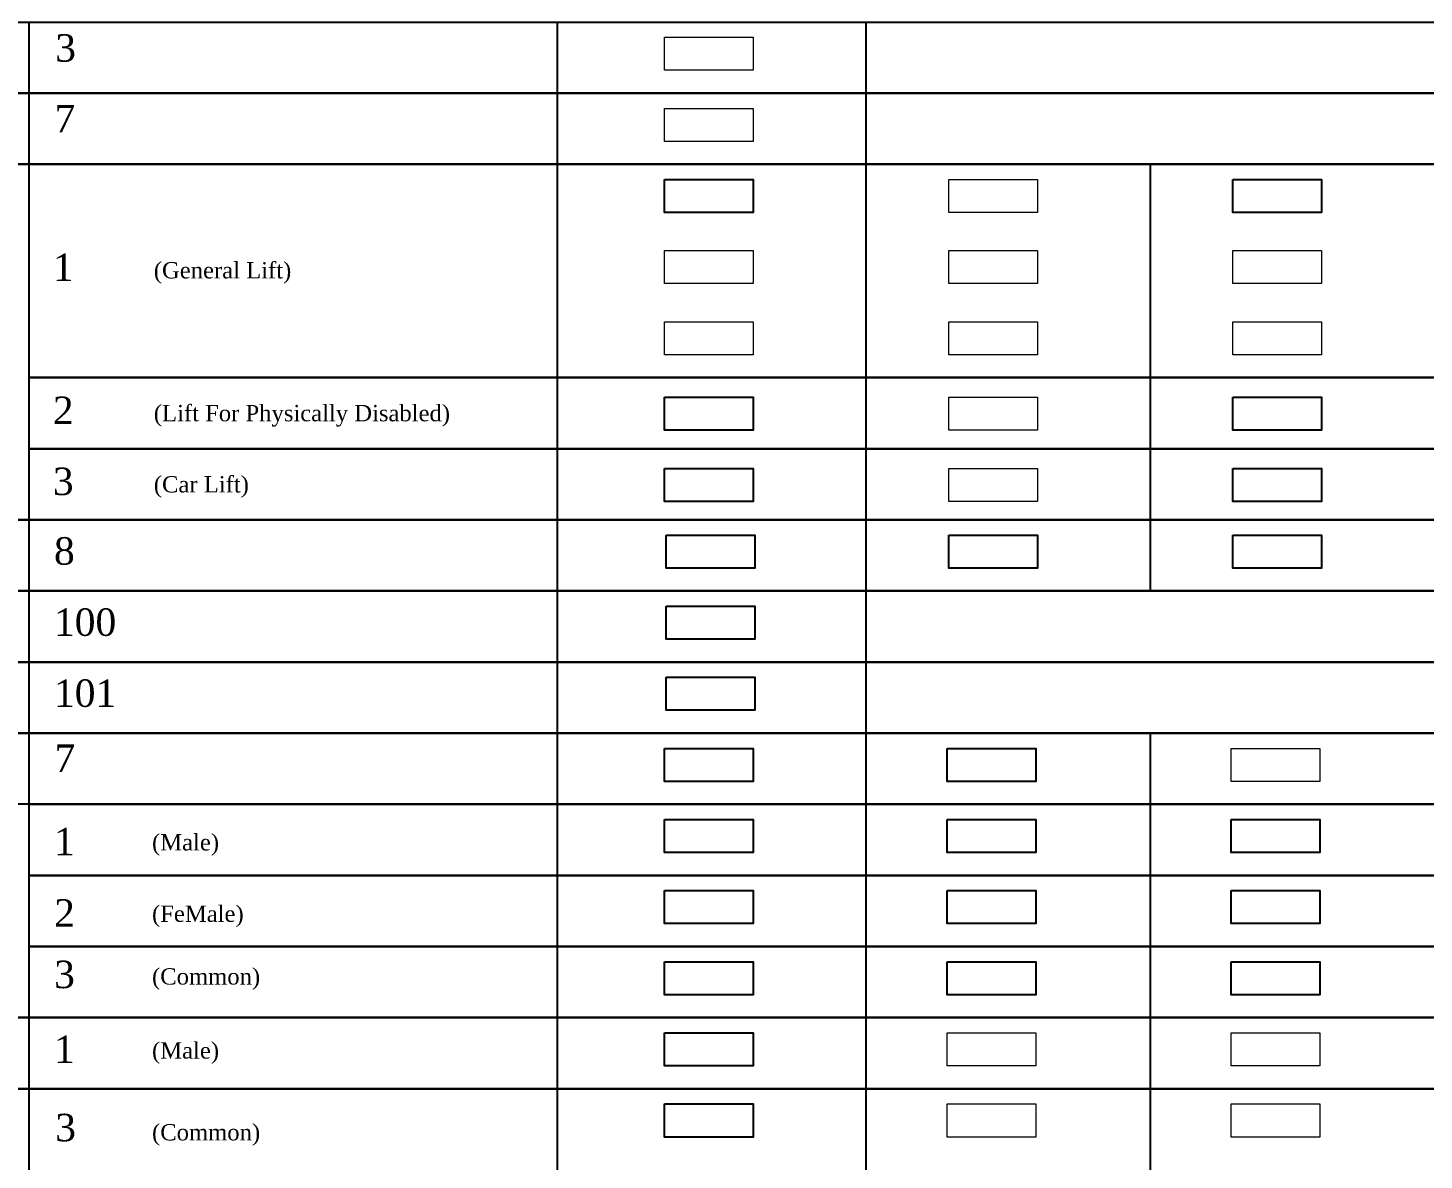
# Model space of a CAD drawing. Header units: metres. Extents: x -9481 to -9285, y 28740 to 57552.
# Drawn here: x -9461.74 to -9451.51, y 28777.75 to 28786.04 of the extents above; entities that cross this region are included whole.
import ezdxf

# ---------------------------------------------------------------- set-up
doc = ezdxf.new("R2010")
doc.units = ezdxf.units.M
doc.linetypes.add('CONTINULUS', pattern=[0])
doc.linetypes.add('DASHED', pattern=[0.75, 0.5, -0.25])
for name, color, linetype in [('BLK_1_FLR_0_BATH', 7, 'Continuous'), ('BLK_1_FLR_0_CHAJJA', 7, 'Continuous'), ('BLK_1_FLR_0_UNITFA', 7, 'Continuous'), ('BLK_1_FLR_0_WATER_CLOSET', 7, 'Continuous'), ('BLK_1_FLR_1_CHAJJA', 7, 'Continuous'), ('BLK_1_FLR_1_UNITFA', 7, 'Continuous'), ('BLK_1_FLR_2_UNITFA', 7, 'Continuous')]:
    doc.layers.add(name, color=color, linetype=linetype)
doc.layers.add('BLK_1_FLR_0_BLT_UP_AREA', color=7, linetype='Continuous', true_color=0x995f4c, plot=False)
for name, color, linetype, plot in [('BLK_1_FLR_0_LIFT_1', 7, 'Continuous', False), ('BLK_1_FLR_0_URINAL', 4, 'Continuous', False), ('BLK_1_FLR_1_WATER_CLOSET', 1, 'Continuous', False), ('BLK_1_FLR_2_LIFT_1', 7, 'Continuous', False), ('BLK_1_FLR_2_WATER_CLOSET', 4, 'Continuous', False)]:
    doc.layers.add(name, color=color, linetype=linetype, plot=plot)
for name, color, linetype, lineweight in [('BLK_1_FLR_0_LIFT_2', 1, 'DASHED', 9), ('BLK_1_FLR_0_LIFT_3', 1, 'DASHED', 9), ('BLK_1_FLR_1_LIFT_1', 7, 'Continuous', 0), ('BLK_1_FLR_1_LIFT_2', 1, 'DASHED', 9), ('BLK_1_FLR_1_LIFT_3', 1, 'DASHED', 9), ('BLK_1_FLR_1_URINAL', 7, 'Continuous', 0), ('BLK_1_FLR_2_CHAJJA', 7, 'Continuous', 0), ('BLK_1_FLR_2_LIFT_2', 1, 'DASHED', 9), ('BLK_1_FLR_2_LIFT_3', 1, 'DASHED', 9), ('BLK_1_FLR_2_URINAL', 7, 'Continuous', 0), ('SOLAR_PANEL', 7, 'Continuous', 0), ('SOLAR_WATER_HEATER', 7, 'Continuous', 0)]:
    doc.layers.add(name, color=color, linetype=linetype, lineweight=lineweight)
doc.styles.add('MtXpl_Georgia', font='georgiab.ttf')

msp = doc.modelspace()

# ---------------------------------------------------------------- linework, layer by layer
for p, q in [((-9461.732, 28786.086), (-9461.732, 28785.564)), ((-9457.862, 28786.086), (-9457.862, 28785.565)), ((-9455.602, 28786.086), (-9455.602, 28785.565)), ((-9461.732, 28785.565), (-9461.732, 28785.043)), ((-9457.862, 28785.565), (-9457.862, 28785.045)), ((-9455.602, 28785.565), (-9455.602, 28785.045)), ((-9461.732, 28785.045), (-9461.732, 28784.523)), ((-9457.862, 28785.045), (-9457.862, 28784.524)), ((-9455.602, 28785.045), (-9455.602, 28784.524)), ((-9453.521, 28785.045), (-9453.521, 28784.524)), ((-9461.732, 28784.524), (-9461.732, 28784.002)), ((-9457.862, 28784.524), (-9457.862, 28784.003)), ((-9455.602, 28784.524), (-9455.602, 28784.003)), ((-9453.521, 28784.524), (-9453.521, 28784.003)), ((-9461.732, 28784.003), (-9461.732, 28783.481)), ((-9457.862, 28784.003), (-9457.862, 28783.483)), ((-9455.602, 28784.003), (-9455.602, 28783.483)), ((-9453.521, 28784.003), (-9453.521, 28783.483)), ((-9461.732, 28783.483), (-9461.732, 28782.961)), ((-9457.862, 28783.483), (-9457.862, 28782.962)), ((-9455.602, 28783.483), (-9455.602, 28782.962)), ((-9453.521, 28783.483), (-9453.521, 28782.962)), ((-9461.732, 28782.962), (-9461.732, 28780.879)), ((-9457.862, 28782.962), (-9457.862, 28782.441)), ((-9455.602, 28782.962), (-9455.602, 28782.441)), ((-9453.521, 28782.962), (-9453.521, 28782.441)), ((-9457.862, 28782.441), (-9457.862, 28781.921)), ((-9455.602, 28782.441), (-9455.602, 28781.921)), ((-9453.521, 28782.441), (-9453.521, 28781.921)), ((-9457.862, 28781.921), (-9457.862, 28781.4)), ((-9455.602, 28781.921), (-9455.602, 28781.4)), ((-9457.862, 28781.4), (-9457.862, 28780.879)), ((-9455.602, 28781.4), (-9455.602, 28780.879)), ((-9461.732, 28780.879), (-9461.732, 28780.357)), ((-9457.862, 28780.879), (-9457.862, 28780.359)), ((-9455.602, 28780.879), (-9455.602, 28780.359)), ((-9453.521, 28780.879), (-9453.521, 28780.359)), ((-9461.732, 28780.359), (-9481.258, 28780.359)), ((-9461.732, 28780.359), (-9461.732, 28779.837)), ((-9461.732, 28780.359), (-9461.732, 28778.797)), ((-9457.862, 28780.359), (-9457.862, 28779.838)), ((-9455.602, 28780.359), (-9455.602, 28779.838)), ((-9453.521, 28780.359), (-9453.521, 28779.838)), ((-9457.862, 28779.838), (-9457.862, 28778.797)), ((-9455.602, 28779.838), (-9455.602, 28778.797)), ((-9453.521, 28779.838), (-9453.521, 28778.797)), ((-9461.732, 28778.797), (-9461.732, 28778.795)), ((-9461.732, 28778.797), (-9461.732, 28778.275)), ((-9457.862, 28778.797), (-9457.862, 28778.276)), ((-9455.602, 28778.797), (-9455.602, 28778.276)), ((-9453.521, 28778.797), (-9453.521, 28778.276)), ((-9461.732, 28778.276), (-9461.732, 28777.754)), ((-9457.862, 28778.276), (-9457.862, 28777.756)), ((-9455.602, 28778.276), (-9455.602, 28777.756)), ((-9453.521, 28778.276), (-9453.521, 28777.756)), ((-9461.732, 28777.756), (-9461.732, 28777.233)), ((-9457.862, 28777.756), (-9457.862, 28777.235)), ((-9455.602, 28777.756), (-9455.602, 28777.235)), ((-9453.521, 28777.756), (-9453.521, 28777.235))]:
    msp.add_line(p, q)
for points in [[(-9481.258, 28786.086), (-9442.23, 28786.086), (-9442.23, 28785.565), (-9481.258, 28785.565), (-9481.258, 28786.086)], [(-9481.258, 28785.565), (-9442.23, 28785.565), (-9442.23, 28785.045), (-9481.258, 28785.045), (-9481.258, 28785.565)], [(-9481.258, 28782.441), (-9442.23, 28782.441), (-9442.23, 28781.921), (-9481.258, 28781.921)], [(-9481.258, 28781.921), (-9442.23, 28781.921), (-9442.23, 28781.4), (-9481.258, 28781.4)], [(-9481.258, 28781.4), (-9442.23, 28781.4), (-9442.23, 28780.879), (-9481.258, 28780.879)], [(-9481.258, 28780.879), (-9442.23, 28780.879), (-9442.23, 28780.359), (-9481.258, 28780.359), (-9481.258, 28780.879)]]:
    msp.add_lwpolyline(points, close=True)
for points in [[(-9481.258, 28784.524), (-9481.258, 28785.045), (-9442.23, 28785.045), (-9442.23, 28784.524)], [(-9442.23, 28784.003), (-9442.23, 28783.483), (-9461.732, 28783.483)], [(-9461.732, 28783.483), (-9442.23, 28783.483), (-9442.23, 28782.962), (-9461.732, 28782.962)], [(-9461.732, 28782.962), (-9442.23, 28782.962), (-9442.23, 28782.441), (-9481.258, 28782.441), (-9481.258, 28782.962), (-9481.258, 28782.962)], [(-9461.732, 28780.359), (-9442.23, 28780.359), (-9442.23, 28779.838), (-9461.732, 28779.838)], [(-9461.732, 28779.838), (-9442.23, 28779.838), (-9442.23, 28779.318), (-9461.732, 28779.318)], [(-9461.732, 28779.318), (-9442.23, 28779.318), (-9442.23, 28778.797), (-9481.258, 28778.797), (-9481.258, 28779.318), (-9481.258, 28779.318)], [(-9481.258, 28778.797), (-9442.23, 28778.797)], [(-9461.732, 28778.797), (-9442.23, 28778.797), (-9442.23, 28778.276), (-9481.258, 28778.276), (-9481.258, 28778.797), (-9481.258, 28778.797)], [(-9442.23, 28778.797), (-9461.732, 28778.797)], [(-9481.258, 28777.756), (-9481.258, 28778.276), (-9442.23, 28778.276), (-9442.23, 28777.756)]]:
    msp.add_lwpolyline(points)
at = {"layer": 'BLK_1_FLR_0_BATH', "color": 3}
msp.add_lwpolyline([(-9457.076, 28778.165), (-9456.427, 28778.165), (-9456.427, 28777.923), (-9457.076, 28777.923)], close=True, dxfattribs=at)
at = {"layer": 'BLK_1_FLR_0_BLT_UP_AREA', "color": 100}
msp.add_lwpolyline([(-9457.064, 28781.81), (-9456.415, 28781.81), (-9456.415, 28781.568), (-9457.064, 28781.568)], close=True, dxfattribs=at)
at = {"layer": 'BLK_1_FLR_0_BLT_UP_AREA', "color": 101}
msp.add_lwpolyline([(-9457.064, 28781.289), (-9456.415, 28781.289), (-9456.415, 28781.047), (-9457.064, 28781.047)], close=True, dxfattribs=at)
at = {"layer": 'BLK_1_FLR_0_CHAJJA'}
msp.add_lwpolyline([(-9457.076, 28780.768), (-9456.427, 28780.768), (-9456.427, 28780.526), (-9457.076, 28780.526)], close=True, dxfattribs=at)
at = {"layer": 'BLK_1_FLR_0_LIFT_1', "color": 1, "linetype": 'CONTINULUS', "ltscale": 0.05}
msp.add_lwpolyline([(-9457.076, 28784.934), (-9456.427, 28784.934), (-9456.427, 28784.691), (-9457.076, 28784.691)], close=True, dxfattribs=at)
at = {"layer": 'BLK_1_FLR_0_LIFT_1', "color": 2, "linetype": 'CONTINULUS', "ltscale": 0.05}
msp.add_lwpolyline([(-9457.076, 28783.339), (-9456.427, 28783.339), (-9456.427, 28783.097), (-9457.076, 28783.097)], close=True, dxfattribs=at)
at = {"layer": 'BLK_1_FLR_0_LIFT_1', "color": 3, "linetype": 'CONTINULUS', "ltscale": 0.05}
msp.add_lwpolyline([(-9457.076, 28782.818), (-9456.427, 28782.818), (-9456.427, 28782.576), (-9457.076, 28782.576)], close=True, dxfattribs=at)
at = {"layer": 'BLK_1_FLR_0_LIFT_2', "color": 1, "linetype": 'CONTINULUS', "ltscale": 0.05}
msp.add_lwpolyline([(-9457.076, 28784.413), (-9456.427, 28784.413), (-9456.427, 28784.171), (-9457.076, 28784.171)], close=True, dxfattribs=at)
at = {"layer": 'BLK_1_FLR_0_LIFT_3', "color": 1, "linetype": 'CONTINULUS', "ltscale": 0.05}
msp.add_lwpolyline([(-9457.076, 28783.892), (-9456.427, 28783.892), (-9456.427, 28783.65), (-9457.076, 28783.65)], close=True, dxfattribs=at)
at = {"layer": 'BLK_1_FLR_0_UNITFA', "color": 8}
msp.add_lwpolyline([(-9457.064, 28782.33), (-9456.415, 28782.33), (-9456.415, 28782.088), (-9457.064, 28782.088)], close=True, dxfattribs=at)
at = {"layer": 'BLK_1_FLR_0_URINAL', "color": 2}
msp.add_lwpolyline([(-9457.076, 28778.686), (-9456.427, 28778.686), (-9456.427, 28778.444), (-9457.076, 28778.444)], close=True, dxfattribs=at)
at = {"layer": 'BLK_1_FLR_0_WATER_CLOSET', "color": 1}
msp.add_lwpolyline([(-9457.076, 28780.248), (-9456.427, 28780.248), (-9456.427, 28780.006), (-9457.076, 28780.006)], close=True, dxfattribs=at)
at = {"layer": 'BLK_1_FLR_0_WATER_CLOSET', "color": 2}
msp.add_lwpolyline([(-9457.076, 28779.727), (-9456.427, 28779.727), (-9456.427, 28779.485), (-9457.076, 28779.485)], close=True, dxfattribs=at)
at = {"layer": 'BLK_1_FLR_0_WATER_CLOSET', "color": 3}
msp.add_lwpolyline([(-9457.076, 28779.206), (-9456.427, 28779.206), (-9456.427, 28778.964), (-9457.076, 28778.964)], close=True, dxfattribs=at)
at = {"layer": 'BLK_1_FLR_1_CHAJJA'}
msp.add_lwpolyline([(-9455.008, 28780.768), (-9454.358, 28780.768), (-9454.358, 28780.526), (-9455.008, 28780.526)], close=True, dxfattribs=at)
at = {"layer": 'BLK_1_FLR_1_LIFT_1', "color": 1, "linetype": 'CONTINULUS', "ltscale": 0.05}
msp.add_lwpolyline([(-9454.995, 28784.934), (-9454.346, 28784.934), (-9454.346, 28784.691), (-9454.995, 28784.691)], close=True, dxfattribs=at)
at = {"layer": 'BLK_1_FLR_1_LIFT_1', "color": 2, "linetype": 'CONTINULUS', "ltscale": 0.05}
msp.add_lwpolyline([(-9454.995, 28783.339), (-9454.346, 28783.339), (-9454.346, 28783.097), (-9454.995, 28783.097)], close=True, dxfattribs=at)
at = {"layer": 'BLK_1_FLR_1_LIFT_1', "color": 3, "linetype": 'CONTINULUS', "ltscale": 0.05}
msp.add_lwpolyline([(-9454.995, 28782.818), (-9454.346, 28782.818), (-9454.346, 28782.576), (-9454.995, 28782.576)], close=True, dxfattribs=at)
at = {"layer": 'BLK_1_FLR_1_LIFT_2', "color": 1, "linetype": 'CONTINULUS', "ltscale": 0.05}
msp.add_lwpolyline([(-9454.995, 28784.413), (-9454.346, 28784.413), (-9454.346, 28784.171), (-9454.995, 28784.171)], close=True, dxfattribs=at)
at = {"layer": 'BLK_1_FLR_1_LIFT_3', "color": 1, "linetype": 'CONTINULUS', "ltscale": 0.05}
msp.add_lwpolyline([(-9454.995, 28783.892), (-9454.346, 28783.892), (-9454.346, 28783.65), (-9454.995, 28783.65)], close=True, dxfattribs=at)
at = {"layer": 'BLK_1_FLR_1_UNITFA', "color": 8}
msp.add_lwpolyline([(-9454.995, 28782.33), (-9454.346, 28782.33), (-9454.346, 28782.088), (-9454.995, 28782.088)], close=True, dxfattribs=at)
at = {"layer": 'BLK_1_FLR_1_URINAL', "color": 2}
msp.add_lwpolyline([(-9455.008, 28778.686), (-9454.358, 28778.686), (-9454.358, 28778.444), (-9455.008, 28778.444)], close=True, dxfattribs=at)
at = {"layer": 'BLK_1_FLR_1_URINAL', "color": 3}
msp.add_lwpolyline([(-9455.008, 28778.165), (-9454.358, 28778.165), (-9454.358, 28777.923), (-9455.008, 28777.923)], close=True, dxfattribs=at)
at = {"layer": 'BLK_1_FLR_1_WATER_CLOSET', "color": 1}
msp.add_lwpolyline([(-9455.008, 28780.248), (-9454.358, 28780.248), (-9454.358, 28780.006), (-9455.008, 28780.006)], close=True, dxfattribs=at)
at = {"layer": 'BLK_1_FLR_1_WATER_CLOSET', "color": 2}
msp.add_lwpolyline([(-9455.008, 28779.727), (-9454.358, 28779.727), (-9454.358, 28779.485), (-9455.008, 28779.485)], close=True, dxfattribs=at)
at = {"layer": 'BLK_1_FLR_1_WATER_CLOSET', "color": 3}
msp.add_lwpolyline([(-9455.008, 28779.206), (-9454.358, 28779.206), (-9454.358, 28778.964), (-9455.008, 28778.964)], close=True, dxfattribs=at)
at = {"layer": 'BLK_1_FLR_2_CHAJJA'}
msp.add_lwpolyline([(-9452.927, 28780.768), (-9452.278, 28780.768), (-9452.278, 28780.526), (-9452.927, 28780.526)], close=True, dxfattribs=at)
at = {"layer": 'BLK_1_FLR_2_LIFT_1', "color": 1, "linetype": 'CONTINULUS', "ltscale": 0.05}
msp.add_lwpolyline([(-9452.915, 28784.934), (-9452.266, 28784.934), (-9452.266, 28784.691), (-9452.915, 28784.691)], close=True, dxfattribs=at)
at = {"layer": 'BLK_1_FLR_2_LIFT_1', "color": 2, "linetype": 'CONTINULUS', "ltscale": 0.05}
msp.add_lwpolyline([(-9452.915, 28783.339), (-9452.266, 28783.339), (-9452.266, 28783.097), (-9452.915, 28783.097)], close=True, dxfattribs=at)
at = {"layer": 'BLK_1_FLR_2_LIFT_1', "color": 3, "linetype": 'CONTINULUS', "ltscale": 0.05}
msp.add_lwpolyline([(-9452.915, 28782.818), (-9452.266, 28782.818), (-9452.266, 28782.576), (-9452.915, 28782.576)], close=True, dxfattribs=at)
at = {"layer": 'BLK_1_FLR_2_LIFT_2', "color": 1, "linetype": 'CONTINULUS', "ltscale": 0.05}
msp.add_lwpolyline([(-9452.915, 28784.413), (-9452.266, 28784.413), (-9452.266, 28784.171), (-9452.915, 28784.171)], close=True, dxfattribs=at)
at = {"layer": 'BLK_1_FLR_2_LIFT_3', "color": 1, "linetype": 'CONTINULUS', "ltscale": 0.05}
msp.add_lwpolyline([(-9452.915, 28783.892), (-9452.266, 28783.892), (-9452.266, 28783.65), (-9452.915, 28783.65)], close=True, dxfattribs=at)
at = {"layer": 'BLK_1_FLR_2_UNITFA', "color": 8}
msp.add_lwpolyline([(-9452.915, 28782.33), (-9452.266, 28782.33), (-9452.266, 28782.088), (-9452.915, 28782.088)], close=True, dxfattribs=at)
at = {"layer": 'BLK_1_FLR_2_URINAL', "color": 2}
msp.add_lwpolyline([(-9452.927, 28778.686), (-9452.278, 28778.686), (-9452.278, 28778.444), (-9452.927, 28778.444)], close=True, dxfattribs=at)
at = {"layer": 'BLK_1_FLR_2_URINAL', "color": 3}
msp.add_lwpolyline([(-9452.927, 28778.165), (-9452.278, 28778.165), (-9452.278, 28777.923), (-9452.927, 28777.923)], close=True, dxfattribs=at)
at = {"layer": 'BLK_1_FLR_2_WATER_CLOSET', "color": 1}
msp.add_lwpolyline([(-9452.927, 28780.248), (-9452.278, 28780.248), (-9452.278, 28780.006), (-9452.927, 28780.006)], close=True, dxfattribs=at)
at = {"layer": 'BLK_1_FLR_2_WATER_CLOSET', "color": 2}
msp.add_lwpolyline([(-9452.927, 28779.727), (-9452.278, 28779.727), (-9452.278, 28779.485), (-9452.927, 28779.485)], close=True, dxfattribs=at)
at = {"layer": 'BLK_1_FLR_2_WATER_CLOSET', "color": 3}
msp.add_lwpolyline([(-9452.927, 28779.206), (-9452.278, 28779.206), (-9452.278, 28778.964), (-9452.927, 28778.964)], close=True, dxfattribs=at)
at = {"layer": 'SOLAR_PANEL', "color": 3}
msp.add_lwpolyline([(-9457.076, 28785.975), (-9456.427, 28785.975), (-9456.427, 28785.733), (-9457.076, 28785.733)], close=True, dxfattribs=at)
at = {"layer": 'SOLAR_WATER_HEATER', "color": 7}
msp.add_lwpolyline([(-9457.076, 28785.454), (-9456.427, 28785.454), (-9456.427, 28785.212), (-9457.076, 28785.212)], close=True, dxfattribs=at)

# ---------------------------------------------------------------- texts
at = {"linetype": 'CONTINULUS', "style": 'MtXpl_Georgia'}
for s, height, p in [('3', 0.201, (-9461.538, 28785.796)), ('7', 0.201, (-9461.543, 28785.278)), ('1', 0.201, (-9461.555, 28784.19)), ('(General Lift)', 0.11941, (-9460.816, 28784.209)), ('2', 0.201, (-9461.555, 28783.143)), ('(Lift For Physically Disabled)', 0.11941, (-9460.816, 28783.163)), ('3', 0.201, (-9461.555, 28782.623)), ('(Car Lift)', 0.1194, (-9460.816, 28782.642)), ('8', 0.201, (-9461.547, 28782.113)), ('100', 0.2012, (-9461.547, 28781.592)), ('101', 0.2012, (-9461.547, 28781.072)), ('7', 0.201, (-9461.543, 28780.596)), ('1', 0.201, (-9461.547, 28779.986)), ('(Male)', 0.1194, (-9460.829, 28780.021)), ('2', 0.201, (-9461.546, 28779.463)), ('(FeMale)', 0.1194, (-9460.829, 28779.498)), ('3', 0.201, (-9461.546, 28779.013)), ('(Common)', 0.1194, (-9460.829, 28779.039)), ('1', 0.201, (-9461.547, 28778.465)), ('(Male)', 0.1194, (-9460.829, 28778.497)), ('3', 0.201, (-9461.538, 28777.892)), ('(Common)', 0.1194, (-9460.829, 28777.898))]:
    msp.add_text(s, height=height, dxfattribs=at).set_placement(p)

doc.saveas('drawing.dxf')
